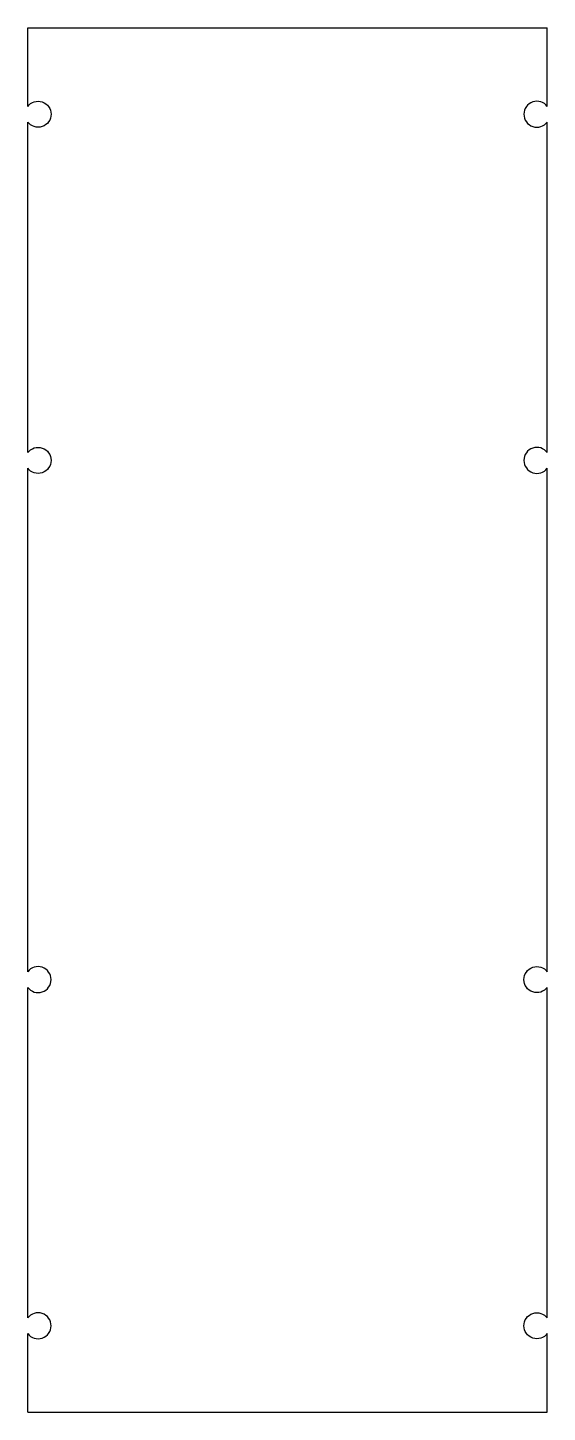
# Model space of a CAD drawing. Extents: x 0 to 3, y 0 to 8.
import ezdxf

# ---------------------------------------------------------------- set-up
doc = ezdxf.new("R2010")
doc.units = 0
doc.layers.add('VISIBLE', color=7, linetype='CONTINUOUS')

msp = doc.modelspace()

# ---------------------------------------------------------------- linework, layer by layer
at = {"layer": 'VISIBLE'}
for p, q in [((0, 8), (3, 8)), ((0, 7.545), (0, 8)), ((3, 7.545), (3, 8)), ((0, 5.545), (0, 7.455)), ((3, 5.545), (3, 7.455)), ((0, 2.545), (0, 5.455)), ((3, 2.545), (3, 5.455)), ((0, 0.545), (0, 2.455)), ((3, 0.545), (3, 2.455)), ((0, 0), (0, 0.455)), ((3, 0), (3, 0.455)), ((0, 0), (3, 0))]:
    msp.add_line(p, q, dxfattribs=at)
at = {"layer": 'VISIBLE', "extrusion": (0, 0, -1)}
for centre, start, end in [((-0.06, 7.5), 36.8699, 323.1301), ((-0.06, 5.5), 36.8699, 323.1301), ((-2.94, 2.5), 216.8699, 143.1301), ((-2.94, 0.5), 216.8699, 143.1301)]:
    msp.add_arc(centre, 0.075, start, end, dxfattribs=at)
at = {"layer": 'VISIBLE'}
for centre, start, end in [((2.94, 7.5), 36.8699, 323.1301), ((2.94, 5.5), 36.8699, 323.1301), ((0.06, 2.5), 216.8699, 143.1301), ((0.06, 0.5), 216.8699, 143.1301)]:
    msp.add_arc(centre, 0.075, start, end, dxfattribs=at)

doc.saveas('drawing.dxf')
